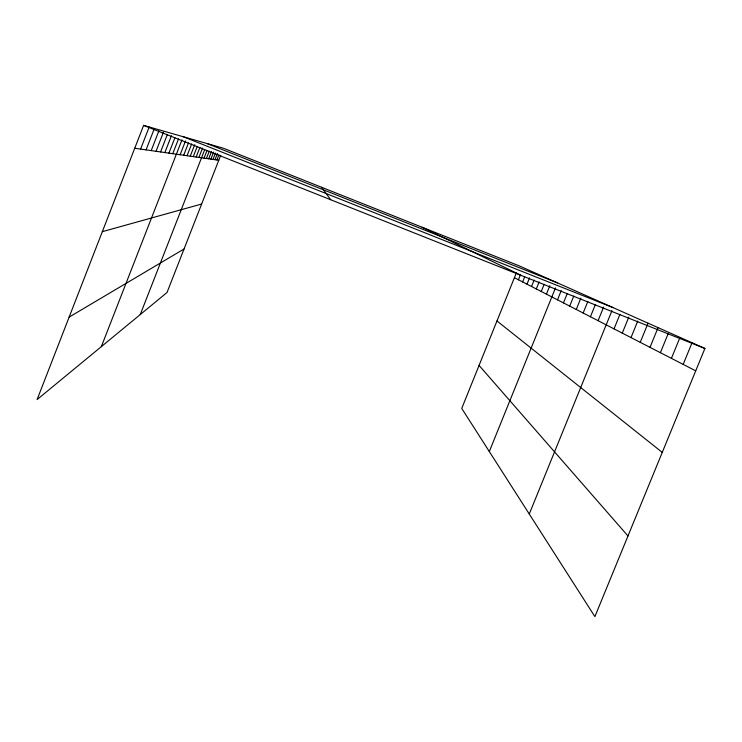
<?xml version="1.0" encoding="UTF-8"?>
<svg xmlns="http://www.w3.org/2000/svg" width="742" height="742" viewBox="0 0 742 742"><rect width="100%" height="100%" fill="white"/><g stroke="black" fill="none" stroke-linecap="round" stroke-linejoin="round"><path stroke-width="1.11" d="M516.395 272.759L461.737 408.425L594.889 616.621L704.9 348.462L519.187 265.849L223.472 148.252L143.623 125.379L37.1 399.576L167.006 292.515L220.736 155.245M140.59 149.096L149.188 126.975M146.063 149.875L153.974 129.535M151.201 150.607L158.871 130.898M156.033 151.294L163.453 132.234M160.578 151.943L167.386 134.469M164.863 152.555L171.439 135.693M168.916 153.13L174.908 137.762M172.747 153.677L178.516 138.893M101.339 346.635L181.994 139.802M180.139 154.735L185.528 140.924M183.691 155.236L188.524 142.835M187.049 155.718L191.659 143.911M190.249 156.172L194.738 144.671M193.282 156.608L197.261 146.406M196.166 157.016L199.913 147.426M198.912 157.406L202.566 148.048M140.257 314.562L204.709 149.652M204.031 158.139L206.953 150.654M206.415 158.482L209.281 151.164M208.706 158.807L211.498 151.646M210.886 159.113L213.631 152.11M212.982 159.419L215.477 153.047M214.995 159.706L217.434 153.464M216.924 159.975L218.918 154.883M518.435 279.771L520.467 274.735M522.628 281.923L524.696 276.785M526.996 284.167L529.528 277.87M531.541 286.505L534.138 280.077M536.29 288.944L539.137 281.877M541.243 291.485L544.164 284.26M546.418 294.147L549.831 285.707M489.312 451.544L555.48 287.905M557.511 299.842L561.24 290.614M563.456 302.894L567.287 293.442M569.698 306.103L573.77 296.058M576.256 309.47L580.847 298.145M583.156 313.013L587.868 301.391M590.428 316.751L595.381 304.545M598.089 320.683L603.608 307.105M529.269 514.03L611.946 310.694M614.024 328.873L619.941 314.348M622.288 333.112L628.799 317.131M631.015 337.591L637.758 321.036M640.235 342.331L648.054 323.178M650.011 347.358L658.071 327.63M660.389 352.691L668.264 333.427M671.427 358.358L680.006 337.387M683.178 364.387L692.045 342.739M69.136 317.112L184.044 248.997M102.331 231.662L201.648 204.022M134.729 148.261L218.779 160.244M207.083 143.558L557.511 282.897M183.2 136.714L613.18 307.661M143.623 125.379L704.9 348.462M422.115 227.247L521.524 275.579M514.41 277.703L695.718 370.833M496.973 320.971L662.263 452.397M479.072 365.416L627.973 535.965M321.574 187.262L330.7 199.737"/></g></svg>
